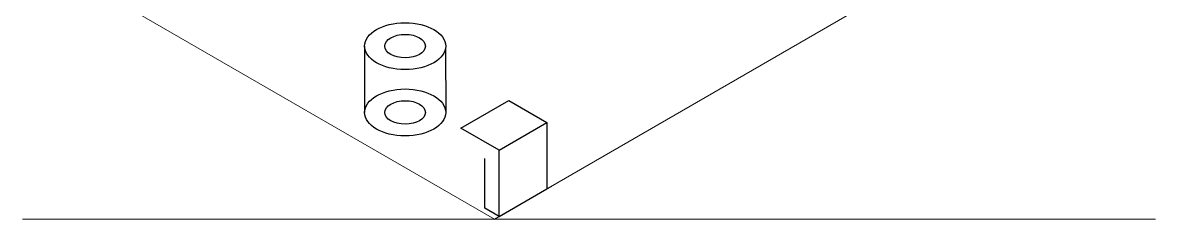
# Model space of a CAD drawing. Header units: millimetres. Extents: x 2426 to 3056, y 825 to 1519.
# Drawn here: x 2441 to 3056, y 825 to 932 of the extents above.
import ezdxf

# ---------------------------------------------------------------- set-up
doc = ezdxf.new("R2010")
doc.units = ezdxf.units.MM

msp = doc.modelspace()

# ---------------------------------------------------------------- linework, layer by layer
at = {"lineweight": 30}
for p, q in [((2626.41, 919.18), (2626.41, 883.18)), ((2670.41, 918.03), (2670.5, 883.2)), ((2678.76, 874.68), (2704.74, 889.68)), ((2704.74, 889.68), (2725.53, 877.68)), ((2699.55, 862.68), (2678.76, 874.68)), ((2699.55, 862.68), (2725.53, 877.68)), ((2725.53, 877.68), (2725.53, 841.68)), ((2699.55, 826.68), (2699.55, 862.68)), ((2691.75, 831.18), (2691.75, 858.18)), ((2699.55, 826.68), (2725.53, 841.68)), ((2725.53, 841.68), (2728.13, 843.18)), ((2699.55, 826.68), (2691.75, 831.18)), ((2696.95, 825.18), (2699.55, 826.68))]:
    msp.add_line(p, q, dxfattribs=at)
at = {"lineweight": 5}
msp.add_line((2440.6, 825.18), (3056.17, 825.18), dxfattribs=at)
for direction in [(0.866025, 0.5), (-0.866025, 0.5)]:
    msp.add_ray((2696.95, 825.18), direction, dxfattribs=at)
at = {"lineweight": 30}
for centre, major_axis in [((2648.45, 919.18), (-22.05, 0)), ((2648.45, 919.18), (-11.02, 0)), ((2648.45, 883.18), (-22.05, 0)), ((2648.45, 883.18), (-11.02, 0))]:
    msp.add_ellipse(centre, major_axis=major_axis, ratio=0.57735, dxfattribs=at)

doc.saveas('drawing.dxf')
